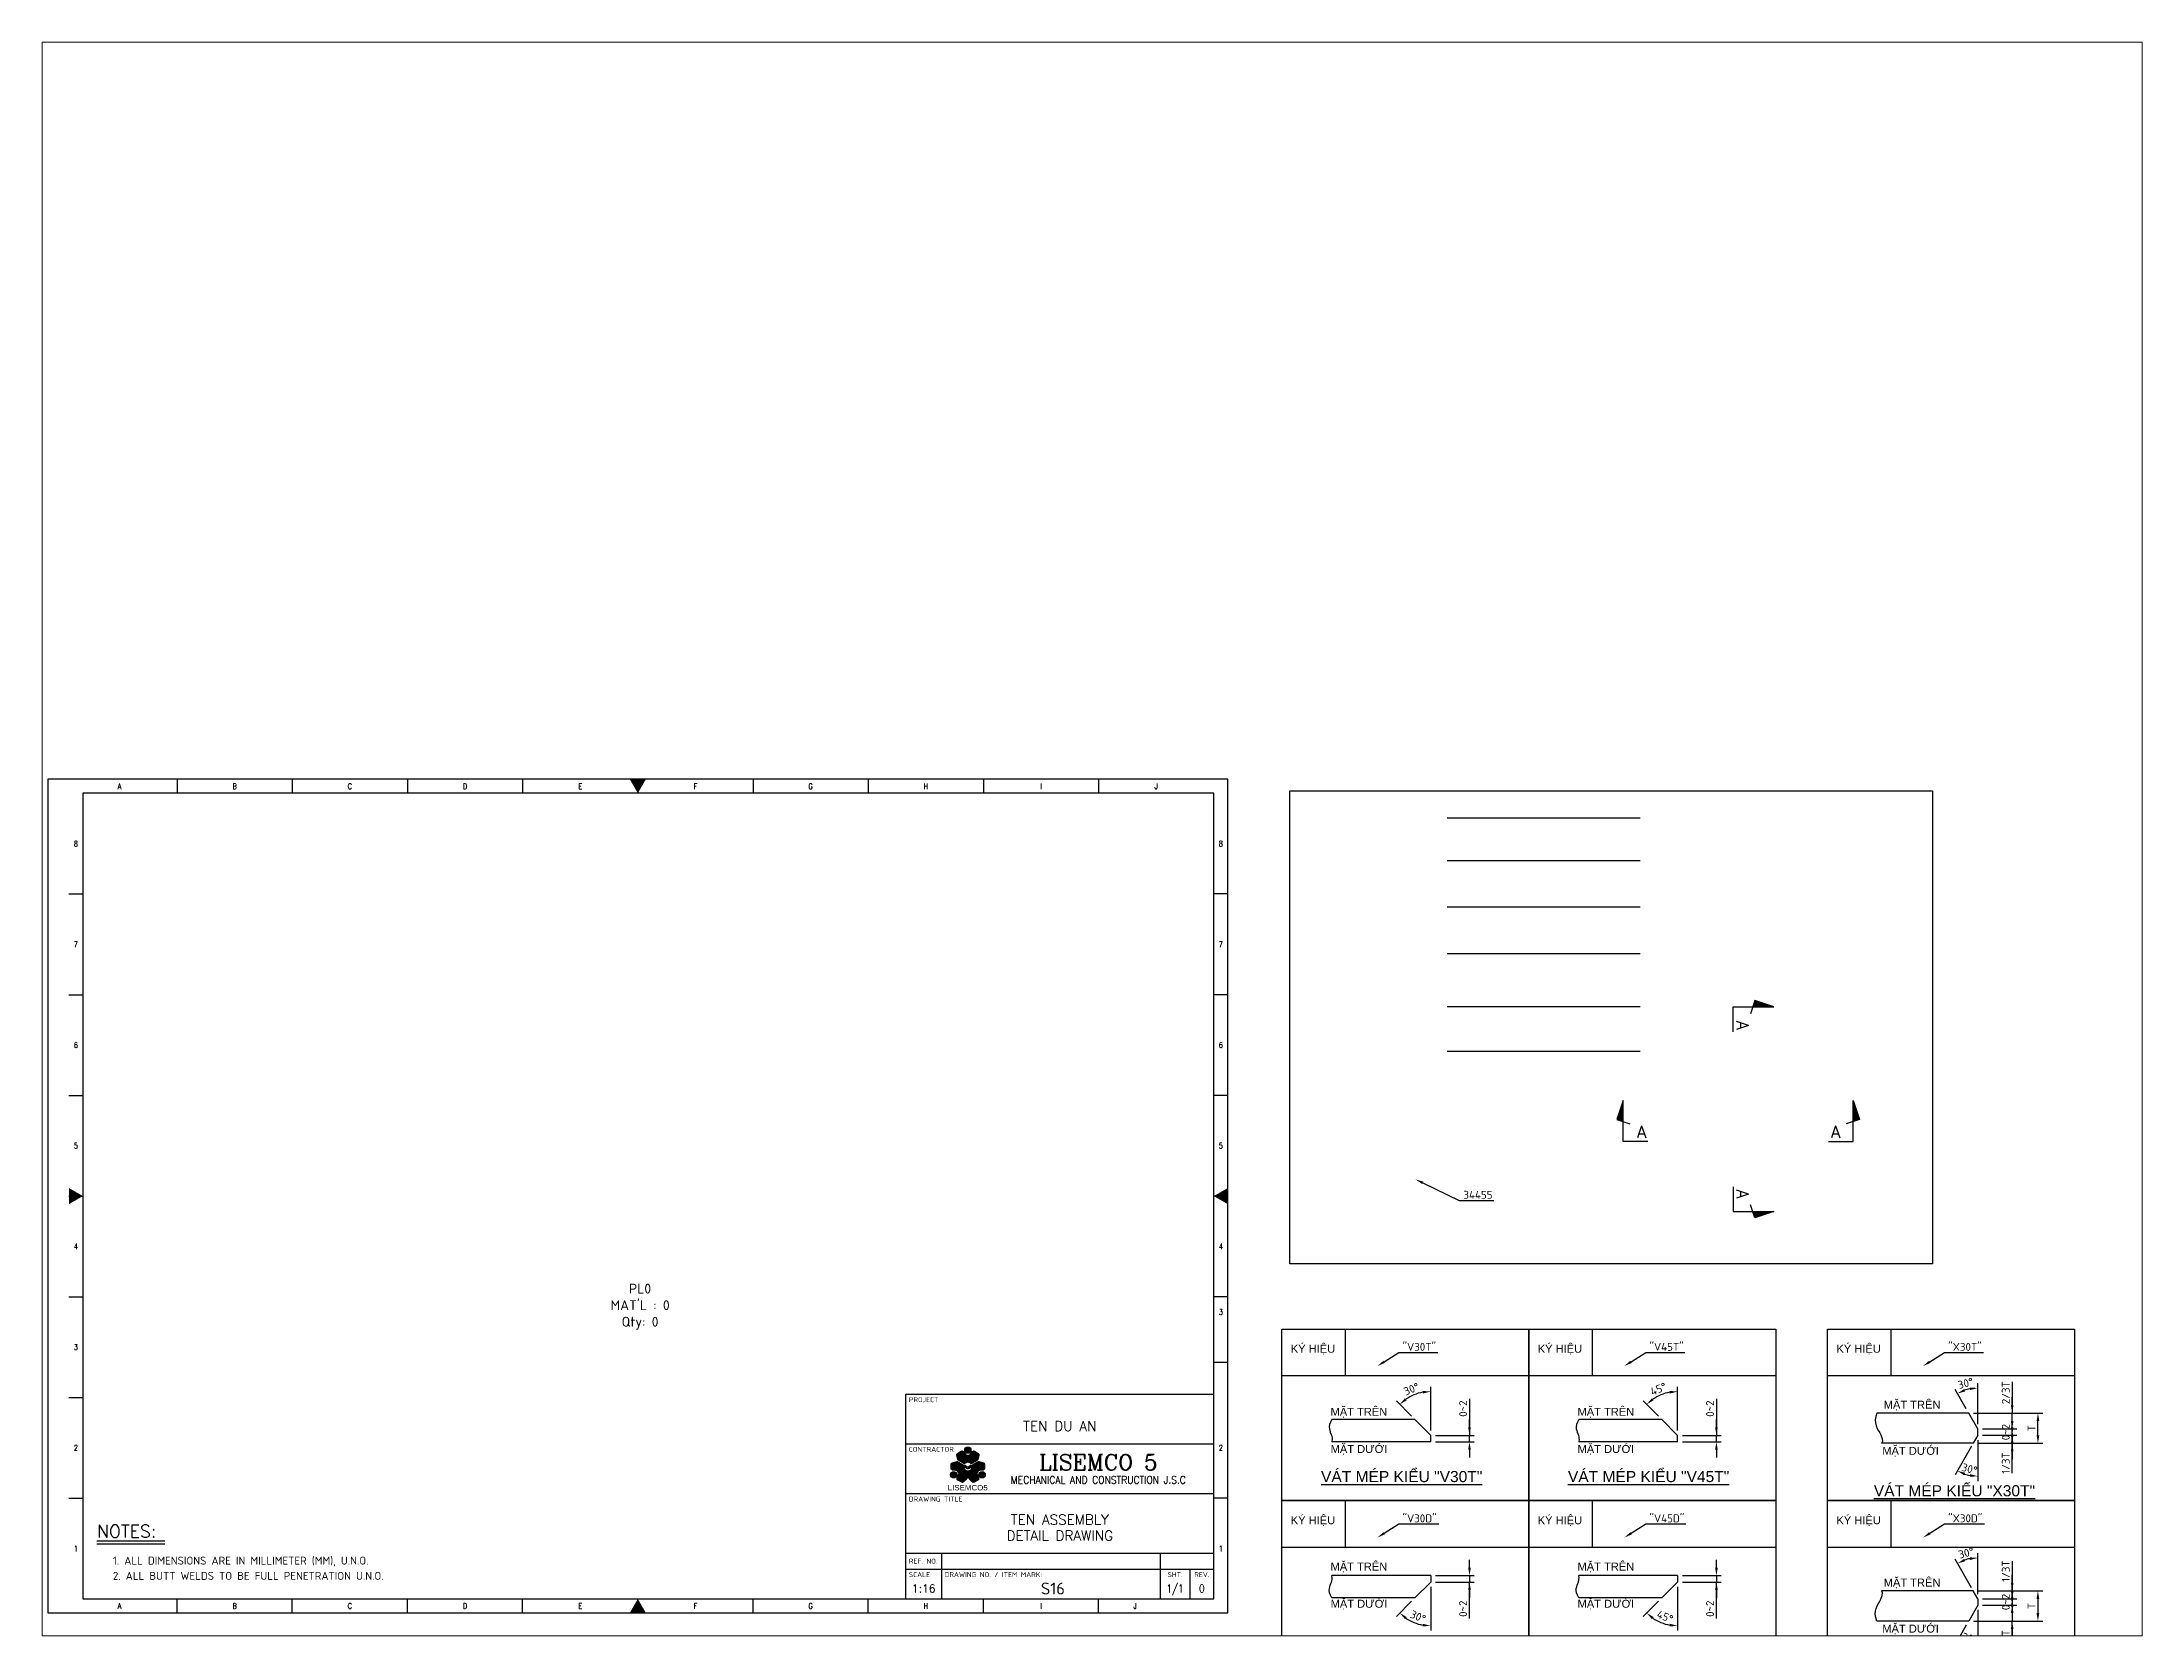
# Paper-space layout 'Layout1' of a CAD drawing. Header units: millimetres. Extents: x 26 to 231, y 20 to 176.
# The model-space entities are those that its viewports show. They can reach past a viewport. Long polylines and large blocks are cut down to what shows.
import ezdxf
from ezdxf import colors
from ezdxf.entities.mleader import LeaderData, LeaderLine
from ezdxf.enums import TextEntityAlignment as Align
from ezdxf.math import Vec2, Vec3

# ---------------------------------------------------------------- set-up
doc = ezdxf.new("R2010")
doc.units = ezdxf.units.MM
doc.header["$LTSCALE"] = 96
for name, pattern in [('CENTER', [2, 1.25, -0.25, 0.25, -0.25]), ('HIDDEN', [0.375, 0.25, -0.125]), ('PHANTOM', [2.5, 1.25, -0.25, 0.25, -0.25, 0.25, -0.25])]:
    doc.linetypes.add(name, pattern=pattern)
for name, color, linetype in [('1', 1, 'CENTER'), ('2', 2, 'HIDDEN'), ('3', 3, 'Continuous'), ('4', 4, 'Continuous'), ('6', 5, 'PHANTOM'), ('9', 9, 'Continuous'), ('M-Joint', 4, 'HIDDEN')]:
    doc.layers.add(name, color=color, linetype=linetype)
doc.styles.add('Arial Narrow', font='ARIALN.TTF')
doc.styles.add('ISOCP', font='isocpeur.ttf')
doc.styles.add('romanc', font='romanc.shx')
doc.styles.add('romand', font='romand.shx')
doc.styles.add('romans', font='romans.shx', dxfattribs={"width": 0.8})
doc.styles.add('VM', font='arial.ttf')

# ---------------------------------------------------------------- blocks, each defined once
blk = doc.blocks.new('A$C0BBF6388')
at = {"layer": '3'}
blk.add_line((1.137e-13, 0), (21.38082054607889, 1.137e-13), dxfattribs=at)
at = {"layer": '4'}
blk.add_line((1.137e-13, -1), (21.38082054607889, -0.9999999999998864), dxfattribs=at)
at = {"layer": '2', "color": 2, "insert": (5.000000000000113, -5), "char_height": 2.5, "attachment_point": 1, "style": 'ISOCP'}
blk.add_mtext('\\pxsm1.15;1. ALL DIMENSIONS ARE IN MILLIMETER (MM), U.N.O.\\P2. ALL BUTT WELDS TO BE FULL PENETRATION U.N.O.', dxfattribs=at)
at = {"layer": '3', "style": 'romand'}
blk.add_text('NOTES:', height=3.999999999333332, dxfattribs=at).set_placement((1.137e-13, 2.999999999666669), align=Align.MIDDLE_LEFT)
blk = doc.blocks.new('L5MC Logo')
at = {"layer": '3'}
h = blk.add_hatch(color=5, dxfattribs=at)
h.dxf.hatch_style = 1
h.paths.add_polyline_path([(-2.500000000000909, -14.28869067622236, -0.4671130191931623), (-13.62436911242685, 4.979281828649163), (-33.27778088973007, 16.32618440876958, 0.1989123673796563), (-37.07187611524313, 16.82568652129277), (-52.0232351215286, 12.81948194981078, 0.3294618146649036), (-55.7259095362988, 8.169555800946831), (-56.2632560300226, -6.771746828430801, 0.392600624336923), (-51.81686465481759, -11.92106586915313), (-36.23002794957975, -13.64728697829263), (-29.9339111907276, -24.55248109500889), (-36.23237821028316, -38.914188200956, 0.3926006243369208), (-33.99613279642917, -45.33953560741251), (-20.78791190689535, -52.34483120790168, 0.3294618146649124), (-14.90962052887143, -51.46318417719967), (-3.964466094067947, -40.51802974239527, 0.1989123673796472), (-2.500000000000909, -36.98249583646287)])
h = blk.add_hatch(color=5, dxfattribs=at)
h.dxf.hatch_style = 1
h.paths.add_polyline_path([(30.77778088972876, 20.65631142769292, 0.198912367379665), (33.10741002117455, 23.6923432211032), (37.11361459265617, 38.64370222738898, 0.3294618146648947), (34.9379976294036, 44.17527540695432), (22.26712323359339, 52.11128243584241, 0.3926006243369157), (15.58448644453499, 50.83525407010824), (6.296116758851336, 38.19976807330173), (-6.296116758851054, 38.19976807330099), (-15.58448644453491, 50.83525407010814, 0.3926006243369126), (-22.26712323359367, 52.11128243584251), (-34.9379976294037, 44.175275406955, 0.329461814664912), (-37.11361459265666, 38.64370222738862), (-33.10741002117439, 23.69234322110258, 0.1989123673796558), (-30.7777808897288, 20.65631142769269), (-11.12436911242594, 9.309408847572284, -0.4671130191931623), (11.12436911242547, 9.309408847572286)])
h = blk.add_hatch(color=1, dxfattribs=at)
h.dxf.hatch_style = 1
h.paths.add_polyline_path([(-4.814520185215988, -5.21275166259341), (-10.32576038704406, -1.059734287416344, -1), (-7.316685271283791, 2.933443262819714), (-3.009075115759515, -0.3125738161400027, 0.7647835958777176), (6.434032441619317, 1.67936512978362, -1.372879835661927), (10.32576038704579, -1.059734287416414), (4.814520185216981, -5.212751662593634, -0.3345953195020719)])
h = blk.add_hatch(color=1, dxfattribs=at)
h.dxf.hatch_style = 1
h.paths.add_polyline_path([(10.50000000000091, 55.25149656275107, 1), (-10.49999999999909, 55.25149656275107, 1)])
h = blk.add_hatch(color=5, dxfattribs=at)
h.dxf.hatch_style = 1
h.paths.add_polyline_path([(2.500000000000909, -14.28869067622206), (2.500000000000913, -36.98249583646307, 0.1989123673796594), (3.964466094068249, -40.51802974239596), (14.90962052887192, -51.46318417719953, 0.3294618146648998), (20.78791190689476, -52.34483120790125), (33.99613279642874, -45.33953560741199, 0.3926006243369205), (36.23237821028269, -38.91418820095558), (29.93391119072764, -24.55248109500961), (36.2300279495782, -13.64728697829258), (51.81686465481767, -11.92106586915267, 0.3926006243369192), (56.26325603002261, -6.771746828430336), (55.7259095362988, 8.169555800946785, 0.3294618146649089), (52.0232351215281, 12.81948194981124), (37.07187611524246, 16.82568652129295, 0.1989123673796486), (33.27778088972961, 16.32618440876976), (13.62436911242639, 4.97928182864962, -0.4671130191931623)])
h = blk.add_hatch(color=1, dxfattribs=at)
h.dxf.hatch_style = 1
h.paths.add_polyline_path([(-37.34919962045206, -27.62574828137485, 1), (-58.34919962045205, -27.62574828137485, 1)])
h = blk.add_hatch(color=1, dxfattribs=at)
h.dxf.hatch_style = 1
h.paths.add_polyline_path([(37.34919962045069, -27.62574828137622, 1), (58.34919962045069, -27.62574828137622, 1)])
at = {"layer": '3', "color": 5}
for points in [[(-31.19895236701586, -22.36136550401125), (-34.96498677329146, -15.83840256929034, 0.238604003210866), (-38.74473552713562, -13.36878651114966), (-51.81686465481743, -11.92106586915315, -0.392600624336928), (-56.26325603002261, -6.771746828430877), (-55.72590953629879, 8.16955580094691, -0.3294618146648988), (-52.02323512152861, 12.81948194981078), (-37.07187611524251, 16.82568652129294, -0.1989123673796595), (-33.27778088972947, 16.32618440876922), (-13.62436911242685, 4.979281828649163, 0.4671130191931623), (-2.500000000000909, -14.28869067622236), (-2.500000000000909, -36.98249583646339, -0.1989123673796595), (-3.964466094068483, -40.5180297423958), (-14.90962052887153, -51.46318417719975, -0.3294618146648988), (-20.78791190689526, -52.34483120790173), (-33.99613279642927, -45.33953560741247, -0.392600624336928), (-36.23237821028307, -38.91418820095579), (-30.95007649999388, -26.86953197383309, 0.2386040032109115)], [(-3.766034406274683, 38.19976807330114), (3.766034406276049, 38.19976807330158, 0.238604003210866), (7.794659027141277, 40.2383184849832), (15.58448644453483, 50.83525407010802, -0.392600624336928), (22.26712323359334, 52.11128243584244), (34.93799762940353, 44.17527540695436, -0.3294618146648988), (37.11361459265618, 38.64370222738899), (33.10741002117447, 23.69234322110287, -0.1989123673796595), (30.77778088972855, 20.6563114276928), (11.12436911242548, 9.309408847572287, 0.4671130191931623), (-11.12436911242594, 9.309408847572287), (-30.777780889729, 20.6563114276928, -0.1989123673796595), (-33.10741002117447, 23.69234322110287), (-37.11361459265663, 38.64370222738853, -0.3294618146648988), (-34.93799762940398, 44.17527540695482), (-22.26712323359379, 52.11128243584244, -0.392600624336928), (-15.58448644453483, 50.83525407010802), (-7.794659027140824, 40.23831848498229, 0.2386040032109115)], [(34.9649867732901, -15.83840256929068), (31.19895236701541, -22.3613655040121, 0.238604003210866), (30.95007649999388, -26.86953197383372), (36.2323782102826, -38.91418820095538, -0.392600624336928), (33.99613279642881, -45.33953560741195), (20.78791190689481, -52.34483120790122, -0.3294618146648988), (14.90962052887198, -51.46318417719959), (3.964466094068029, -40.51802974239574, -0.1989123673796595), (2.500000000000909, -36.98249583646276), (2.500000000000909, -14.28869067622207, 0.4671130191931623), (13.62436911242639, 4.979281828649619), (33.27778088972947, 16.32618440876968, -0.1989123673796595), (37.07187611524251, 16.82568652129294), (52.02323512152815, 12.81948194981123, -0.3294618146648988), (55.72590953629879, 8.16955580094691), (56.26325603002261, -6.771746828430422, -0.392600624336928), (51.81686465481743, -11.9210658691527), (38.74473552713425, -13.36878651114955, 0.2386040032109115)]]:
    blk.add_lwpolyline(points, format="xyb", close=True, dxfattribs=at)
at = {"layer": '3', "color": 1}
blk.add_lwpolyline([(-3.009075115759515, -0.3125738161400022), (-7.316685271283858, 2.933443262819764, 1.000000000000073), (-10.32576038704383, -1.059734287416517), (-4.814520185215769, -5.212751662593575, 0.3345953195020691), (4.814520185217133, -5.212751662593518), (10.32576038704565, -1.059734287416517, 1.000000000000073), (7.316685271285678, 2.933443262819764), (3.009075115761333, -0.3125738161400022, -0.3345953195021121)], format="xyb", close=True, dxfattribs=at)
for centre in [(9.095e-13, 55.25149656275107), (-47.84919962045205, -27.62574828137485), (47.84919962045068, -27.62574828137622)]:
    blk.add_circle(centre, 10.5, dxfattribs=at)
at = {"layer": '1', "style": 'Arial Narrow', "width": 1.295910539139358}
blk.add_text('LISEMCO5', height=17.85511687897434, dxfattribs=at).set_placement((-67.53005319348496, -79.6316897241852), (66.51934636978238, -79.6316897241852), align=Align.FIT)
blk = doc.blocks.new('KHUNG TEN')
at = {"layer": '3'}
blk.add_lwpolyline([(-816, 10), (-10, 10), (-10, 584.0000000000006), (-816, 584.0000000000006)], close=True, dxfattribs=at)
at = {"layer": '4'}
for p, q in [((-748.8999999999976, 594.0000000000005), (-748.8999999999976, 584.0000000000006)), ((-666.7999999999993, 594.0000000000005), (-666.7999999999993, 584.0000000000006)), ((-584.6999999999971, 594.0000000000005), (-584.6999999999971, 584.0000000000006)), ((-502.5999999999984, 594.0000000000005), (-502.5999999999984, 584.0000000000006)), ((-420.5, 593.9999999999986), (-420.5, 584.0000000000006)), ((-338.3999999999978, 594.0000000000005), (-338.3999999999978, 584.0000000000006)), ((-256.2999999999993, 594.0000000000005), (-256.2999999999993, 584.0000000000006)), ((-174.1999999999971, 594.0000000000005), (-174.1999999999971, 584.0000000000006)), ((-92.09999999999854, 594.0000000000005), (-92.09999999999854, 584.0000000000006)), ((-826, 512.25), (-816, 512.25)), ((0, 512.25), (-10, 512.25)), ((-826, 440.5), (-816, 440.5)), ((0, 440.5), (-10, 440.5)), ((-826, 368.75), (-816, 368.75)), ((0, 368.75), (-10, 368.75)), ((-826, 297), (-816, 297)), ((0, 297), (-10, 297)), ((-826, 225.25), (-816, 225.25)), ((0, 225.25), (-10, 225.25)), ((0, 178.5), (-10, 178.5)), ((-826, 153.5), (-816, 153.5)), ((-826, 81.75), (-816, 81.75)), ((0, 81.75), (-10, 81.75)), ((-748.8999999999976, 0), (-748.8999999999976, 10)), ((-666.7999999999993, 0), (-666.7999999999993, 10)), ((-584.6999999999971, 0), (-584.6999999999971, 10)), ((-502.5999999999984, 0), (-502.5999999999984, 10)), ((-420.5, 1.2506e-12), (-420.5, 9.999999999999543)), ((-338.3999999999978, -4.547e-13), (-338.3999999999978, 9.999999999999543)), ((-256.2999999999993, -4.547e-13), (-256.2999999999993, 9.999999999999543)), ((-174.1999999999971, -4.547e-13), (-174.1999999999971, 9.999999999999543)), ((-92.09999999999854, -4.547e-13), (-92.09999999999854, 9.999999999999543))]:
    blk.add_line(p, q, dxfattribs=at)
blk.add_lwpolyline([(-841, 0), (0, 0), (0, 594.0000000000005), (-841, 594.0000000000005)], close=True, dxfattribs=at)
for points in [[(-420.5, 584.0000000000006), (-414.7264973081036, 593.9999999999986), (-420.5, 584.0000000000006), (-426.2735026918963, 593.9999999999986)], [(-816, 297), (-826, 291.2264973081028), (-816, 297), (-826, 302.7735026918972)], [(-10, 297), (3.638e-12, 291.2264973081028), (-10, 297), (3.638e-12, 302.7735026918972)], [(-420.5, 10), (-414.7264973081036, -1.819e-12), (-420.5, 10), (-426.2735026918963, -1.819e-12)]]:
    blk.add_solid(points, dxfattribs=at)
at = {"layer": '2', "style": 'romanc', "width": 0.8}
for s, p in [('A', (-789.9499999999971, 589.0000000000005)), ('B', (-707.8499999999984, 589.0000000000005)), ('C', (-625.75, 589.0000000000005)), ('D', (-543.6499999999978, 589.0000000000005)), ('E', (-461.5499999999993, 588.9999999999986)), ('F', (-379.4499999999971, 589.0000000000005)), ('G', (-297.3499999999985, 589.0000000000005)), ('H', (-215.25, 589.0000000000005)), ('I', (-133.1499999999978, 589.0000000000005)), ('J', (-51.04999999999927, 589.0000000000005)), ('8', (-821, 548.125)), ('8', (-5, 548.125)), ('7', (-821, 476.3749999999999)), ('7', (-5, 476.3749999999999)), ('6', (-821, 404.6249999999999)), ('6', (-5, 404.6249999999999)), ('5', (-821, 332.875)), ('5', (-5, 332.875)), ('4', (-821, 261.125)), ('4', (-5, 261.125)), ('3', (-5, 214.375)), ('3', (-821, 189.375)), ('2', (-821, 117.625)), ('2', (-5, 117.625)), ('1', (-821, 45.875)), ('1', (-5, 45.875)), ('A', (-789.9499999999971, 5)), ('B', (-707.8499999999984, 5)), ('C', (-625.75, 5)), ('D', (-543.6499999999978, 5)), ('E', (-461.5499999999993, 5.000000000001251)), ('F', (-379.4499999999971, 4.999999999999545)), ('G', (-297.3499999999985, 4.999999999999545)), ('H', (-215.25, 4.999999999999545)), ('I', (-133.1499999999978, 4.999999999999545)), ('J', (-66.04999999999927, 4.999999999999545))]:
    blk.add_text(s, height=4, dxfattribs=at).set_placement(p, align=Align.MIDDLE_CENTER)

msp = doc.modelspace()

# ---------------------------------------------------------------- hatches: boundary and pattern name
at = {"layer": '9'}
for points in [[(6866.293025021452, 2439.542427724041), (6951.460982263942, 2439.542427724041), (6874.925334799434, 2465.054310212308)], [(6344.102014942251, 1977.949642263828), (6344.102014942251, 2063.117599506312), (6318.590132453985, 1986.5819520418)], [(7269.961578606289, 1977.949642263828), (7269.961578606289, 2063.117599506312), (7295.473461094555, 1986.5819520418)], [(6866.293025021452, 1615.514261880394), (6951.460982263942, 1615.514261880394), (6874.925334799434, 1590.002379392127)]]:
    msp.add_hatch(color=256, dxfattribs=at).paths.add_polyline_path(points)

# ---------------------------------------------------------------- linework, layer by layer
msp.add_line((5635.493534647316, 3201.053977590738), (6412.425624732986, 3201.053977590738))
msp.add_lwpolyline([(5001.849714772844, 3310.243065317037), (7589.815154568973, 3310.243065317037), (7589.815154568973, 1405.743429047611), (5001.849714772844, 1405.743429047611)], close=True)
at = {"layer": '1', "ltscale": 1.5}
msp.add_line((5635.493534647316, 2655.394143379598), (6412.425624732986, 2655.394143379603), dxfattribs=at)
at = {"layer": '2', "ltscale": 2}
msp.add_line((5635.493534647316, 2842.499938333661), (6412.425624732986, 2842.499938333661), dxfattribs=at)
at = {"layer": '3'}
for p, q in [((5635.493534647316, 3028.514540464814), (6412.425624732986, 3028.514540464814)), ((5224.44411376658, 1143.052065416851), (5224.44411376658, 955.6323099412248)), ((6218.927278673344, 1143.052065416851), (6218.927278673344, 955.6323099412248)), ((7421.892434559132, 1143.052065416851), (7421.892434559132, 955.6323099412248)), ((4969.596136697984, 955.6323099412248), (5964.079301604748, 955.6323099412248)), ((5964.079301604748, 955.6323099412248), (6958.562466511541, 955.6323099412248)), ((7167.044457490536, 955.6323099412248), (8161.527622397299, 955.6323099412248)), ((3455.495838287756, 56.5041617122472), (3455.495838287756, 880.5041617122473)), ((3455.495838287756, 880.5041617122473), (4695.495838287755, 880.5041617122473)), ((5504.929294371026, 778.9660305902808), (5171.163306497716, 778.9660305902808)), ((5504.929294371026, 778.9660305902808), (5568.929294371026, 714.9660305902808)), ((6499.412459277819, 778.9660305902808), (6165.646471404508, 778.9660305902808)), ((6499.412459277819, 778.9660305902808), (6563.412459277819, 714.9660305902808)), ((7735.563166676623, 804.6834911075448), (7366.024115956368, 804.6834911075448)), ((7772.513583904752, 740.6834911075484), (7735.563166676593, 804.6834911075448)), ((5568.929294371026, 689.3660305902804), (5568.929294371026, 714.9660305902808)), ((6563.412459277819, 689.3660305902804), (6563.412459277819, 714.9660305902808)), ((7754.038375290702, 683.0834911075444), (7384.499324570419, 683.0834911075444)), ((7772.513583904752, 715.0834911075407), (7754.038375290673, 683.0834911075444)), ((7772.513583904752, 715.0834911075444), (7772.513583904752, 740.6834911075447)), ((5224.44411376658, 452.6573897157513), (5224.44411376658, 265.2376342401248)), ((6218.927278673344, 452.6573897157513), (6218.927278673344, 265.2376342401248)), ((7421.892434559132, 452.6573897157513), (7421.892434559132, 265.2376342401248)), ((4969.596136697984, 265.2376342401248), (5964.079301604748, 265.2376342401248)), ((5964.079301604748, 265.2376342401248), (6958.562466511541, 265.2376342401248)), ((7167.044457490536, 265.2376342401248), (8161.527622397299, 265.2376342401248)), ((5504.929294371026, 60.53448479077451), (5568.929294371026, 124.5344847907745)), ((5568.929294371026, 150.134484790774), (5568.929294371026, 124.5344847907745)), ((6499.412459277819, 60.53448479077451), (6563.412459277819, 124.5344847907745)), ((6563.412459277819, 150.134484790774), (6563.412459277819, 124.5344847907745)), ((7754.038375290702, 88.80431731816043), (7384.499324570419, 88.80431731816043)), ((7772.513583904752, 56.80431731816224), (7754.038375290673, 88.80431731816043)), ((5504.929294371026, 60.53448479077451), (5171.163306497716, 60.53448479077451)), ((6499.412459277819, 60.53448479077451), (6165.646471404508, 60.53448479077451)), ((7772.513583904752, 31.20431731815461), (7735.563166676593, -32.79568268184176)), ((7772.513583904752, 56.80431731815861), (7772.513583904752, 31.20431731815825)), ((7735.563166676623, -32.79568268184176), (7366.024115956368, -32.79568268184176))]:
    msp.add_line(p, q, dxfattribs=at)
for points in [[(4969.596136697984, 1143.052065416851), (5964.079301604748, 1143.052065416851), (5964.079301604748, 452.6573897157513), (4969.596136697984, 452.6573897157513)], [(5964.079301604748, 1143.052065416851), (6958.562466511541, 1143.052065416851), (6958.562466511541, 452.6573897157513), (5964.079301604748, 452.6573897157513)], [(7167.044457490536, 1143.052065416851), (8161.527622397299, 1143.052065416851), (8161.527622397299, 452.6573897157513), (7167.044457490536, 452.6573897157513)], [(4969.596136697984, 452.6573897157513), (5964.079301604748, 452.6573897157513), (5964.079301604748, -237.7372859853467), (4969.596136697984, -237.7372859853467)], [(5964.079301604748, 452.6573897157513), (6958.562466511541, 452.6573897157513), (6958.562466511541, -237.7372859853467), (5964.079301604748, -237.7372859853467)], [(7167.044457490536, 452.6573897157513), (8161.527622397299, 452.6573897157513), (8161.527622397299, -237.7372859853467), (7167.044457490536, -237.7372859853467)]]:
    msp.add_lwpolyline(points, close=True, dxfattribs=at)
for points in [[(5568.929294371026, 689.3660305902804), (5170.860011169725, 689.3660305902804)], [(6563.412459277819, 689.3660305902804), (6165.343176076489, 689.3660305902804)], [(5568.929294371026, 150.134484790774), (5170.860011169725, 150.134484790774)], [(6563.412459277819, 150.134484790774), (6165.343176076489, 150.134484790774)]]:
    msp.add_lwpolyline(points, dxfattribs=at)
for points in [[(5171.163306497716, 778.9660305902808), (5151.18788557972, 748.9768963080924), (5177.380158689405, 712.362572885485), (5170.860011169725, 689.3660305902804), (5170.860011169725, 689.3660305902804)], [(6165.646471404508, 778.9660305902808), (6145.671050486513, 748.9768963080924), (6171.863323596198, 712.362572885485), (6165.343176076489, 689.3660305902804), (6165.343176076489, 689.3660305902804)], [(5171.163306497716, 60.53448479077451), (5151.18788557972, 90.523619072962), (5177.380158689405, 127.1379424955694), (5170.860011169725, 150.134484790774), (5170.860011169725, 150.134484790774)], [(6165.646471404508, 60.53448479077451), (6145.671050486513, 90.523619072962), (6171.863323596198, 127.1379424955694), (6165.343176076489, 150.134484790774), (6165.343176076489, 150.134484790774)]]:
    msp.add_open_spline(points, degree=3, dxfattribs=at)
for points in [[(7366.024115956368, 804.683491107541), (7347.521094843813, 766.0256117593026), (7402.58529426272, 698.835624881468), (7384.499324570419, 683.0834911075444), (7384.499324570419, 683.0834911075444)], [(7366.024115956368, -32.79568268183812), (7347.521094843813, 5.862196666402269), (7402.58529426272, 73.05218354423505), (7384.499324570419, 88.80431731816043), (7384.499324570419, 88.80431731816043)]]:
    msp.add_open_spline(points, degree=3, knots=[0.2156791903456066, 0.2156791903456066, 0.2156791903456066, 0.2156791903456066, 1, 2, 2, 2, 2], dxfattribs=at)
at = {"layer": '4'}
for p, q in [((7910.733348946678, 930.6199428502832), (7910.733348946678, 804.6834911075448)), ((5491.352844172225, 792.5424807890676), (5430.61436151068, 853.2809634506237)), ((5568.929294370997, 734.1660305902832), (5568.929294371056, 910.5728845200747)), ((5725.172836180639, 862.4888716307422), (5725.172836180639, 714.9660305902789)), ((6485.836009079017, 792.5424807890676), (6425.097526417473, 853.2809634506237)), ((6563.412459277789, 734.1660305902832), (6563.412459277848, 910.5728845200747)), ((6719.656001087432, 862.4888716307422), (6719.656001087432, 714.9660305902789)), ((7725.963166676617, 821.3111788602082), (7680.516415529864, 900.0272608853238)), ((7772.513583904752, 759.8834911075364), (7772.513583904724, 924.6778278573538)), ((7910.733348946678, 836.6834911075448), (7910.733348946678, 868.6834911075449)), ((5725.172836180639, 746.9660305902789), (5725.172836180639, 778.9660305902789)), ((6719.656001087432, 746.9660305902789), (6719.656001087432, 778.9660305902789)), ((7754.763166676721, 804.6834911075448), (7929.933348946661, 804.6834911075448)), ((7754.763166676721, 804.6834911075448), (8033.62635761576, 804.6834911075448)), ((7910.733348946475, 772.6834911075448), (7910.733348946475, 804.6834911075448)), ((7910.733348946678, 740.6834911075484), (7910.733348946678, 804.6834911075448)), ((7910.733348946678, 740.6834911075484), (7910.733348946678, 804.6834911075448)), ((7910.733348946475, 747.0834911075407), (7910.733348946475, 779.0834911075408)), ((8014.426357615748, 715.0834911075426), (8014.426357615748, 772.6834911075448)), ((3455.495838287756, 680.5041617122472), (4695.495838287755, 680.5041617122472)), ((5588.129294371125, 714.9660305902789), (5744.372836180652, 714.9660305902789)), ((5588.129294371125, 689.3660305902749), (5744.372836180652, 689.3660305902749)), ((5725.172836180639, 689.3660305902749), (5725.172836180639, 714.9660305902789)), ((5725.172836180639, 689.3660305902749), (5725.172836180639, 714.9660305902789)), ((6582.612459277918, 714.9660305902789), (6738.856001087416, 714.9660305902789)), ((6582.612459277918, 689.3660305902749), (6738.856001087416, 689.3660305902749)), ((6719.656001087432, 689.3660305902749), (6719.656001087432, 714.9660305902789)), ((6719.656001087432, 689.3660305902749), (6719.656001087432, 714.9660305902789)), ((7772.513583904752, 695.8834911075528), (7772.513583904724, 531.0891543577354)), ((7773.238375290772, 683.0834911075426), (7929.933348946486, 683.0834911075426)), ((7773.238375290772, 683.0834911075426), (8033.62635761576, 683.0834911075426)), ((7791.713583904851, 740.6834911075447), (7929.933348946486, 740.6834911075447)), ((7791.713583904851, 740.6834911075484), (7929.933348946661, 740.6834911075484)), ((7791.713583904851, 715.0834911075407), (7929.933348946486, 715.0834911075407)), ((7791.713583904851, 715.0834911075444), (7929.933348946486, 715.0834911075444)), ((7910.733348946475, 715.0834911075444), (7910.733348946475, 740.6834911075447)), ((7910.733348946475, 683.0834911075426), (7910.733348946475, 715.0834911075407)), ((7910.733348946475, 683.0834911075426), (7910.733348946475, 715.0834911075407)), ((7910.733348946678, 708.6834911075484), (7910.733348946678, 676.6834911075484)), ((7910.733348946475, 562.7968176212006), (7910.733348946475, 683.0834911075426)), ((7910.733348946475, 683.0834911075444), (7910.733348946475, 651.0834911075444)), ((5725.172836180639, 657.3660305902749), (5725.172836180639, 625.3660305902749)), ((6719.656001087432, 657.3660305902749), (6719.656001087432, 625.3660305902749)), ((7747.021024882657, 670.9290836662703), (7680.516415529864, 555.7397213297654)), ((7910.733348946475, 651.0834911075426), (7910.733348946475, 619.0834911075426)), ((3455.495838287756, 480.5041617122471), (4695.495838287755, 480.5041617122471)), ((3455.495838287756, 240.5041617122472), (4695.495838287755, 240.5041617122472)), ((3455.495838287756, 176.5041617122472), (4695.495838287755, 176.5041617122472)), ((3599.495838287756, 240.5041617122472), (3599.495838287756, 56.5041617122472)), ((4479.495838287756, 240.5041617122472), (4479.495838287756, 56.5041617122472)), ((4599.495838287755, 176.5041617122472), (4599.495838287755, 56.5041617122472)), ((5725.172836180639, 182.1344847907794), (5725.172836180639, 214.1344847907794)), ((6719.656001087432, 182.1344847907794), (6719.656001087432, 214.1344847907794)), ((7747.021024882657, 100.9587247594345), (7680.516415529864, 216.1480870959376)), ((7772.513583904752, 76.00431731815024), (7772.513583904724, 240.7986540679676)), ((7910.733348946475, 209.0909908045032), (7910.733348946475, 88.80431731816134)), ((5568.929294370997, 105.334484790771), (5568.929294371056, -71.07236913902034)), ((5588.129294371125, 150.1344847907794), (5744.372836180652, 150.1344847907794)), ((5588.129294371125, 124.5344847907754), (5744.372836180652, 124.5344847907754)), ((5725.172836180639, 150.1344847907794), (5725.172836180639, 124.5344847907754)), ((5725.172836180639, 150.1344847907794), (5725.172836180639, 124.5344847907754)), ((5725.172836180639, -22.98835624968797), (5725.172836180639, 124.5344847907754)), ((5725.172836180639, 92.53448479077542), (5725.172836180639, 60.53448479077542)), ((6563.412459277789, 105.334484790771), (6563.412459277848, -71.07236913902034)), ((6582.612459277918, 150.1344847907794), (6738.856001087416, 150.1344847907794)), ((6582.612459277918, 124.5344847907754), (6738.856001087416, 124.5344847907754)), ((6719.656001087432, 150.1344847907794), (6719.656001087432, 124.5344847907754)), ((6719.656001087432, 150.1344847907794), (6719.656001087432, 124.5344847907754)), ((6719.656001087432, -22.98835624968797), (6719.656001087432, 124.5344847907754)), ((6719.656001087432, 92.53448479077542), (6719.656001087432, 60.53448479077542)), ((7773.238375290772, 88.80431731816134), (7929.933348946486, 88.80431731816134)), ((7773.238375290772, 88.80431731816225), (8033.62635761576, 88.80431731816225)), ((7910.733348946475, 120.8043173181613), (7910.733348946475, 152.8043173181613)), ((7910.733348946475, 88.8043173181595), (7910.733348946475, 120.8043173181595)), ((7910.733348946678, 63.20431731815552), (7910.733348946678, 95.20431731815552)), ((7910.733348946475, 88.80431731816134), (7910.733348946475, 56.80431731816316)), ((7910.733348946475, 88.80431731816134), (7910.733348946475, 56.80431731816316)), ((5491.352844172225, 46.95803459198669), (5430.61436151068, -13.78044806957041)), ((6485.836009079017, 46.95803459198669), (6425.097526417473, -13.78044806957041)), ((7772.513583904752, 12.00431731816661), (7772.513583904724, -152.7900194316507)), ((7791.713583904851, 56.80431731816316), (7929.933348946486, 56.80431731816316)), ((7791.713583904851, 56.80431731815952), (7929.933348946486, 56.80431731815952)), ((7791.713583904851, 31.20431731815916), (7929.933348946486, 31.20431731815916)), ((7791.713583904851, 31.20431731815552), (7929.933348946661, 31.20431731815552)), ((7910.733348946475, 56.80431731815952), (7910.733348946475, 31.20431731815916)), ((7910.733348946678, 31.20431731815552), (7910.733348946678, -32.79568268184084)), ((7910.733348946678, 31.20431731815552), (7910.733348946678, -32.79568268184084)), ((7910.733348946475, 24.80431731816316), (7910.733348946475, -7.195682681836842)), ((8014.426357615748, 56.80431731816224), (8014.426357615748, -0.7956826818408445)), ((7725.963166676617, -49.42337043450516), (7680.516415529864, -128.1394524596207)), ((7754.763166676721, -32.79568268184084), (7929.933348946661, -32.79568268184084)), ((7754.763166676721, -32.79568268184084), (8033.62635761576, -32.79568268184084)), ((7910.733348946475, -0.7956826818408445), (7910.733348946475, -32.79568268184084)), ((7910.733348946678, -158.7321344245802), (7910.733348946678, -32.79568268184084)), ((7910.733348946678, -64.79568268184084), (7910.733348946678, -96.79568268184084))]:
    msp.add_line(p, q, dxfattribs=at)
for centre, radius, start, end in [((5568.929294371026, 714.9660305902844), 176.4068539297956, 100.4076913869262, 124.592308613042), ((6563.412459277819, 714.9660305902844), 176.4068539297956, 100.4076913869262, 124.592308613042), ((7772.513583904782, 740.683491107543), 164.7943367498066, 101.1433306981216, 108.8566693018623), ((7772.513583904782, 715.083491107548), 164.7943367498066, 251.1433306981377, 258.8566693018783), ((7772.513583904782, 56.80431731815679), 164.7943367498066, 101.1433306981216, 108.8566693018623), ((5568.929294371026, 124.5344847907708), 176.4068539297956, 235.4076913869583, 259.5923086130738), ((6563.412459277819, 124.5344847907708), 176.4068539297956, 235.4076913869583, 259.5923086130738), ((7772.513583904782, 31.20431731816097), 164.7943367498066, 251.1433306981377, 258.8566693018783)]:
    msp.add_arc(centre, radius, start, end, dxfattribs=at)
for points in [[(5472.190902627053, 856.0886321799726), (5465.363615898075, 864.2841146976689), (5444.190811709481, 839.7045132518405)], [(5536.577458091351, 893.7818539628178), (5537.544918611538, 883.1591519562762), (5568.929294371056, 891.372884520074)], [(6466.674067533846, 856.0886321799726), (6459.846780804868, 864.2841146976689), (6438.673976616273, 839.7045132518405)], [(6531.060622998115, 893.7818539628178), (6532.028083518331, 883.1591519562762), (6563.412459277848, 891.372884520074)], [(7721.457377004941, 891.7774355247575), (7717.046126419659, 901.4892142522448), (7690.11641552987, 883.3995731326639)], [(7740.146949597759, 907.679061167327), (7741.182583892232, 897.0627887807559), (7772.513583904724, 905.4778278573476)], [(7905.400015613335, 836.6834911075448), (7916.066682279993, 836.6834911075448), (7910.733348946678, 804.6834911075448)], [(7905.40001561316, 772.6834911075448), (7916.066682279818, 772.6834911075448), (7910.733348946475, 740.6834911075447)], [(8009.093024282433, 772.6834911075448), (8019.759690949092, 772.6834911075448), (8014.426357615748, 804.6834911075448)], [(5719.839502847326, 746.9660305902789), (5730.506169513983, 746.9660305902789), (5725.172836180639, 714.9660305902789)], [(5719.839502847326, 657.3660305902749), (5730.506169513983, 657.3660305902749), (5725.172836180639, 689.3660305902749)], [(6714.322667754089, 746.9660305902789), (6724.989334420746, 746.9660305902789), (6719.656001087432, 714.9660305902789)], [(6714.322667754089, 657.3660305902749), (6724.989334420746, 657.3660305902749), (6719.656001087432, 689.3660305902749)], [(7905.40001561316, 747.0834911075407), (7916.066682279818, 747.0834911075407), (7910.733348946475, 715.0834911075407)], [(7905.400015613335, 708.6834911075484), (7916.066682279993, 708.6834911075484), (7910.733348946678, 740.6834911075484)], [(7905.40001561316, 683.0834911075444), (7916.066682279818, 683.0834911075444), (7910.733348946475, 715.0834911075444)], [(7905.40001561316, 651.0834911075426), (7916.066682279818, 651.0834911075426), (7910.733348946475, 683.0834911075426)], [(8009.093024282433, 715.0834911075426), (8019.759690949092, 715.0834911075426), (8014.426357615748, 683.0834911075426)], [(7721.457377004941, 563.9895466903336), (7717.046126419659, 554.2777679628462), (7690.11641552987, 572.3674090824252)], [(7740.146949597759, 548.0879210477623), (7741.182583892232, 558.7041934343333), (7772.513583904724, 550.2891543577415)], [(5719.839502847326, 182.1344847907794), (5730.506169513983, 182.1344847907794), (5725.172836180639, 150.1344847907794)], [(6714.322667754089, 182.1344847907794), (6724.989334420746, 182.1344847907794), (6719.656001087432, 150.1344847907794)], [(7721.457377004941, 207.8982617353704), (7717.046126419659, 217.6100404628587), (7690.11641552987, 199.5203993432778)], [(7740.146949597759, 223.7998873779407), (7741.182583892232, 213.1836149913697), (7772.513583904724, 221.5986540679614)], [(5719.839502847326, 92.53448479077542), (5730.506169513983, 92.53448479077542), (5725.172836180639, 124.5344847907754)], [(6714.322667754089, 92.53448479077542), (6724.989334420746, 92.53448479077542), (6719.656001087432, 124.5344847907754)], [(7905.40001561316, 120.8043173181613), (7916.066682279818, 120.8043173181613), (7910.733348946475, 88.80431731816134)], [(7905.40001561316, 88.8043173181595), (7916.066682279818, 88.8043173181595), (7910.733348946475, 56.80431731815952)], [(8009.093024282433, 56.80431731816224), (8019.759690949092, 56.80431731816224), (8014.426357615748, 88.80431731816225)], [(7905.400015613335, 63.20431731815552), (7916.066682279993, 63.20431731815552), (7910.733348946678, 31.20431731815552)], [(7905.40001561316, 24.80431731816316), (7916.066682279818, 24.80431731816316), (7910.733348946475, 56.80431731816316)], [(7905.40001561316, -0.7956826818408445), (7916.066682279818, -0.7956826818408445), (7910.733348946475, 31.20431731815916)], [(5472.190902627053, -16.58811679891823), (5465.363615898075, -24.78359931661544), (5444.190811709481, -0.2039978707862247)], [(5536.577458091351, -54.28133858176443), (5537.544918611538, -43.65863657522277), (5568.929294371056, -51.87236913901961)], [(6466.674067533846, -16.58811679891823), (6459.846780804868, -24.78359931661544), (6438.673976616273, -0.2039978707862247)], [(6531.060622998115, -54.28133858176443), (6532.028083518331, -43.65863657522277), (6563.412459277848, -51.87236913901961)], [(7905.400015613335, -64.79568268184084), (7916.066682279993, -64.79568268184084), (7910.733348946678, -32.79568268184084)], [(8009.093024282433, -0.7956826818408445), (8019.759690949092, -0.7956826818408445), (8014.426357615748, -32.79568268184084)], [(7721.457377004941, -119.8896270990526), (7717.046126419659, -129.6014058265409), (7690.11641552987, -111.511764706961)], [(7740.146949597759, -135.7912527416238), (7741.182583892232, -125.1749803550529), (7772.513583904724, -133.5900194316446)]]:
    msp.add_solid(points, dxfattribs=at)
at = {"layer": '6', "ltscale": 1.5}
msp.add_line((5635.493534647316, 2441.50712372464), (6412.425624732986, 2441.507123724644), dxfattribs=at)
at = {"layer": '9'}
for points in [[(6786.88955369319, 2340.00317468266), (6786.88955369319, 2439.54242772407), (6951.460982263942, 2439.542427724041), (6874.922596981644, 2465.055222818238), (6857.014009521122, 2412.128278516571)], [(6443.641267983631, 1898.546170935565), (6344.10201494222, 1898.546170935572), (6344.102014942251, 2063.117599506312), (6318.589219848053, 1986.579214224009), (6371.516164149721, 1968.670626763486)], [(7170.422325564908, 1898.546170935565), (7269.961578606319, 1898.546170935572), (7269.961578606289, 2063.117599506312), (7295.474373700486, 1986.579214224009), (7242.547429398818, 1968.670626763486)], [(6786.88955369319, 1715.053514921778), (6786.88955369319, 1615.514261880365), (6951.460982263942, 1615.514261880394), (6874.922596981612, 1590.001466786197), (6857.014009521122, 1642.928411087864)]]:
    msp.add_lwpolyline(points, dxfattribs=at)
at = {"layer": 'M-Joint', "ltscale": 2}
msp.add_line((5635.493534647316, 2262.07696590698), (6412.425624732986, 2262.07696590698), dxfattribs=at)

# ---------------------------------------------------------------- block references
at = {"xscale": 1.199999999999999, "yscale": 1.199999999999999, "zscale": 1.199999999999999}
msp.add_blockref('L5MC Logo', (3705.070945859891, 589.1255159349638), dxfattribs=at)
at = {"layer": '1', "linetype": 'ByBlock', "xscale": 5.650416171224735, "yscale": 5.650416171224735, "zscale": 5.650416171224735}
msp.add_blockref('KHUNG TEN', (4752.000000000005, 0), dxfattribs=at)
at = {"layer": '4', "xscale": 12.8, "yscale": 12.8, "zscale": 12.8}
msp.add_blockref('A$C0BBF6388', (197.87089533365, 290.5894674380879), dxfattribs=at)

# ---------------------------------------------------------------- texts
at = {"layer": '2'}
for s, height, style, p in [('KÝ HIỆU', 32, 'VM', (5094.912008974187, 1063.598968436495)), ('KÝ HIỆU', 32, 'VM', (6089.395173880951, 1063.598968436495)), ('KÝ HIỆU', 32, 'VM', (7292.360329766738, 1063.598968436495)), ('MẶT TRÊN', 32, 'VM', (7507.549052996629, 838.3322789311941)), ('MẶT TRÊN', 32, 'VM', (5279.960055876358, 809.6849084596314)), ('MẶT TRÊN', 32, 'VM', (6274.443220783151, 809.6849084596314)), ('MẶT DƯỚI', 32, 'VM', (5279.960055876358, 660.0127315140134)), ('MẶT DƯỚI', 32, 'VM', (6274.443220783151, 660.0127315140134)), ('MẶT DƯỚI', 32, 'VM', (7501.596726466823, 652.6620871595468)), ('%%UVÁT MÉP KIỂU "V30T"', 44.8, 'VM', (5452.068955324104, 549.1033630364609)), ('%%UVÁT MÉP KIỂU "V45T"', 44.8, 'VM', (6446.552120230897, 549.1033630364609)), ('%%UVÁT MÉP KIỂU "X30T"', 44.8, 'VM', (7678.202387352484, 491.9011231230278)), ('KÝ HIỆU', 32, 'VM', (5094.912008974187, 373.204292735395)), ('KÝ HIỆU', 32, 'VM', (6089.395173880951, 373.204292735395)), ('KÝ HIỆU', 32, 'VM', (7292.360329766738, 373.204292735395)), ('DETAIL DRAWING', 40, 'romanc', (4075.495838287756, 311.2789634879456)), ('MẶT TRÊN', 32, 'VM', (5279.960055876358, 186.6857188431568)), ('MẶT TRÊN', 32, 'VM', (6274.443220783151, 186.6857188431568)), ('S16', 48, 'ISOCP', (4047.495838287756, 98.5041617122472)), ('MẶT TRÊN', 32, 'VM', (7507.549052996629, 122.4531051418125)), ('MẶT DƯỚI', 32, 'VM', (5279.960055876358, 37.01354189753966)), ('MẶT DƯỚI', 32, 'VM', (6274.443220783151, 37.01354189753966)), ('MẶT DƯỚI', 32, 'VM', (7501.596726466823, -63.21708662983474)), ('%%UVÁT MÉP KIỂU "V30D"', 44.8, 'VM', (5452.068955324104, -141.291312664639)), ('%%UVÁT MÉP KIỂU "V45D"', 44.8, 'VM', (6446.552120230897, -141.291312664639))]:
    msp.add_text(s, height=height, dxfattribs=dict(at, style=style)).set_placement(p, align=Align.MIDDLE_CENTER)
at = {"layer": '2', "style": 'ISOCP'}
for s, p in [('PROJECT', (3467.495838287756, 868.5041617122472)), ('CONTRACTOR', (3467.495838287756, 668.5041617122472)), ('DRAWING TITLE', (3467.495838287756, 468.5041617122471)), ('SCALE', (3467.495838287756, 164.5041617122472)), ('DRAWING NO. / ITEM MARK:', (3611.495838287756, 164.5041617122472))]:
    msp.add_text(s, height=20, dxfattribs=at).set_placement(p, align=Align.TOP_LEFT)
msp.add_text('REF. NO.', height=20, dxfattribs=at).set_placement((3467.495838287756, 208.5041617122472), align=Align.MIDDLE_LEFT)
for s, p in [('SHT.', (4539.495838287756, 164.5041617122472)), ('REV.', (4647.495838287755, 164.5041617122472))]:
    msp.add_text(s, height=20, dxfattribs=at).set_placement(p, align=Align.TOP_CENTER)
at = {"layer": '2', "insert": (1664.034288516687, 1325.688583015115), "char_height": 40, "attachment_point": 1, "style": 'ISOCP'}
msp.add_mtext_dynamic_manual_height_columns("\\A1;\\pxqc;{\\C2;PL0\\PMAT'L : 0\\PQty: 0}", width=1442.008674305776, gutter_width=200, heights=[0], dxfattribs=at)
at = {"layer": '2', "color": 1, "char_height": 40, "attachment_point": 1, "style": 'romanc'}
for s, heights, insert in [('\\pxqc;TEN DU AN', [135.7705601773451], (3455.495838287756, 772.2531046912384)), ('\\pxqc;TEN ASSEMBLY', [0], (3455.495838287756, 395.6672732230643))]:
    msp.add_mtext_dynamic_manual_height_columns(s, width=1240.000000000001, gutter_width=160, heights=heights, dxfattribs=dict(at, insert=insert))
at = {"layer": '3', "style": 'romanc'}
msp.add_text('LISEMCO 5', height=64, dxfattribs=at).set_placement((4230.534738118939, 638.4000606189612), align=Align.TOP_CENTER)
at = {"layer": '3', "style": 'romanc', "width": 0.9}
msp.add_text('MECHANICAL AND CONSTRUCTION J.S.C', height=30, dxfattribs=at).set_placement((4230.534738118939, 550.4000606189618), align=Align.TOP_CENTER)
at = {"layer": '3', "style": 'romanc'}
msp.add_text('1:16', height=32, dxfattribs=at).set_placement((3527.495838287756, 98.5041617122472), align=Align.MIDDLE_CENTER)
at = {"layer": '3', "style": 'romans', "width": 0.8}
for s, p in [('1/1', (4539.495838287756, 98.5041617122472)), ('0', (4647.495838287755, 98.5041617122472))]:
    msp.add_text(s, height=32, dxfattribs=at).set_placement(p, align=Align.MIDDLE_CENTER)
at = {"layer": '4', "color": 2, "char_height": 32, "attachment_point": 5, "style": 'ISOCP'}
for s, insert, rotation in [('\\A1;30°', (7723.23590347425, 924.5902981533554), 15.000000000008583), ('\\A1;30°', (5491.624618147916, 901.596028363042), 22.500000000000004), ('\\A1;0~2', (5699.572836180605, 822.4888716306876), 90), ('\\A1;45°', (6486.107783054709, 901.596028363042), 22.500000000000004), ('\\A1;0~2', (6694.056001087368, 822.4888716306876), 90), ('\\A1;0~2', (7885.133348946439, 727.8834911074891), 90), ('\\A1;T', (7988.826357615713, 743.8834911074891), 90), ('\\A1;30°', (7739.078203818421, 579.7702487292781), 344.9999999999914), ('\\A1;30°', (7725.626164561205, 241.6515022442154), 15.000000000008583), ('\\A1;30°', (5518.306864344204, -14.68552664270555), 337.5), ('\\A1;0~2', (5699.572836180605, 17.0116437503666), 90.00000000000001), ('\\A1;45°', (6512.790029250968, -14.68552664270555), 337.5), ('\\A1;0~2', (6694.056001087368, 17.0116437503666), 90.00000000000001), ('\\A1;0~2', (7885.133348946439, 44.00431731821391), 90.00000000000001), ('\\A1;T', (7988.826357615713, 28.00431731821573), 90.00000000000001), ('\\A1;30°', (7739.542089978911, -102.0480012739408), 344.9999999999914)]:
    msp.add_mtext(s, dxfattribs=dict(at, insert=insert, rotation=rotation))
at = {"layer": '4', "color": 3, "char_height": 32, "attachment_point": 5, "style": 'ISOCP'}
for s, insert, rotation in [('\\A1;2/3T', (7885.133348946614, 886.598761920507), 90), ('\\A1;1/3T', (7885.133348946439, 603.4114402053683), 90), ('\\A1;1/3T', (7885.133348946439, 168.4763682203347), 90.00000000000001), ('\\A1;2/3T', (7885.133348946614, -114.710953494804), 90.00000000000001)]:
    msp.add_mtext(s, dxfattribs=dict(at, insert=insert, rotation=rotation))
at = {"layer": '9', "style": 'romand'}
for p in [(6801.02296897278, 2346.564278874895), (6801.02296897278, 1667.349553586681)]:
    msp.add_text('A', height=48, rotation=270, dxfattribs=at).set_placement(p, align=Align.RIGHT)
for p in [(6437.080163791378, 1912.679586215151), (7218.126286900001, 1912.679586215151)]:
    msp.add_text('A', height=48, dxfattribs=at).set_placement(p, align=Align.RIGHT)

# ---------------------------------------------------------------- leaders
at = {"layer": '4'}
ml = msp.add_multileader_mtext('Standard', dxfattribs=at)
ml.set_content('"V30T"', color=256, style='ISOCP')
ml.set_leader_properties()
ml.build(insert=Vec2(0, 0))
ml.multileader.update_dxf_attribs({"text_left_attachment_type": 5, "text_right_attachment_type": 5, "dogleg_length": 0.36, "arrow_head_size": 32})
ctx = ml.context
ctx.base_point, ctx.char_height, ctx.arrow_head_size, ctx.landing_gap_size, ctx.plane_origin = Vec3(5445.877384781169, 1048.765967932239), 32, 32, 9.600000000000001, Vec3(5301.389891421489, 1269.922006456722)
ctx.left_attachment, ctx.right_attachment = 5, 5
notes = []
notes.append((ctx, [(0, (1, 1, 0), (5441.269384781169, 1048.765967932239), (1, 0), 4.607999999999999, [(0, [(5354.518243761305, 993.9878766842785)], 0, [])])]))
ctx.mtext.insert, ctx.mtext.flow_direction = Vec3(5455.477384781183, 1087.165967932239), 5
ml = msp.add_multileader_mtext('Standard', dxfattribs=at)
ml.set_content('"V45T"', color=256, style='ISOCP')
ml.set_leader_properties()
ml.build(insert=Vec2(0, 0))
ml.multileader.update_dxf_attribs({"text_left_attachment_type": 5, "text_right_attachment_type": 5, "dogleg_length": 0.36, "arrow_head_size": 32})
ctx = ml.context
ctx.base_point, ctx.char_height, ctx.arrow_head_size, ctx.landing_gap_size, ctx.plane_origin = Vec3(6440.360549687934, 1048.765967932239), 32, 32, 9.600000000000001, Vec3(6295.873056328282, 1269.922006456722)
ctx.left_attachment, ctx.right_attachment = 5, 5
notes.append((ctx, [(0, (1, 1, 0), (6435.752549687933, 1048.765967932239), (1, 0), 4.607999999999999, [(0, [(6349.001408668069, 993.9878766842785)], 0, [])])]))
ctx.mtext.insert, ctx.mtext.flow_direction = Vec3(6449.960549687947, 1087.165967932239), 5
ml = msp.add_multileader_mtext('Standard', dxfattribs=at)
ml.set_content('"X30T"', color=256, style='ISOCP')
ml.set_leader_properties()
ml.build(insert=Vec2(0, 0))
ml.multileader.update_dxf_attribs({"text_left_attachment_type": 5, "text_right_attachment_type": 5, "dogleg_length": 0.36, "arrow_head_size": 32})
ctx = ml.context
ctx.base_point, ctx.char_height, ctx.arrow_head_size, ctx.landing_gap_size, ctx.plane_origin = Vec3(7643.325705573722, 1048.765967932239), 32, 32, 9.600000000000001, Vec3(7498.838212214071, 1269.922006456722)
ctx.left_attachment, ctx.right_attachment = 5, 5
notes.append((ctx, [(0, (1, 1, 0), (7638.717705573721, 1048.765967932239), (1, 0), 4.607999999999999, [(0, [(7551.966564553857, 993.9878766842785)], 0, [])])]))
ctx.mtext.insert, ctx.mtext.flow_direction = Vec3(7652.925705573735, 1087.165967932239), 5
ml = msp.add_multileader_mtext('Standard', dxfattribs=at)
ml.set_content('"V30D"', color=256, style='ISOCP')
ml.set_leader_properties()
ml.build(insert=Vec2(0, 0))
ml.multileader.update_dxf_attribs({"text_left_attachment_type": 5, "text_right_attachment_type": 5, "dogleg_length": 0.36, "arrow_head_size": 32})
ctx = ml.context
ctx.base_point, ctx.char_height, ctx.arrow_head_size, ctx.landing_gap_size, ctx.plane_origin = Vec3(5445.877384781169, 358.3712922311406), 32, 32, 9.600000000000001, Vec3(5301.389891421489, 579.5273307556243)
ctx.left_attachment, ctx.right_attachment = 5, 5
notes.append((ctx, [(0, (1, 1, 0), (5441.269384781169, 358.3712922311406), (1, 0), 4.607999999999999, [(0, [(5354.518243761305, 303.5932009831795)], 0, [])])]))
ctx.mtext.insert, ctx.mtext.flow_direction = Vec3(5455.477384781183, 396.7712922311412), 5
ml = msp.add_multileader_mtext('Standard', dxfattribs=at)
ml.set_content('"V45D"', color=256, style='ISOCP')
ml.set_leader_properties()
ml.build(insert=Vec2(0, 0))
ml.multileader.update_dxf_attribs({"text_left_attachment_type": 5, "text_right_attachment_type": 5, "dogleg_length": 0.36, "arrow_head_size": 32})
ctx = ml.context
ctx.base_point, ctx.char_height, ctx.arrow_head_size, ctx.landing_gap_size, ctx.plane_origin = Vec3(6440.360549687934, 358.3712922311406), 32, 32, 9.600000000000001, Vec3(6295.873056328282, 579.5273307556243)
ctx.left_attachment, ctx.right_attachment = 5, 5
notes.append((ctx, [(0, (1, 1, 0), (6435.752549687933, 358.3712922311406), (1, 0), 4.607999999999999, [(0, [(6349.001408668069, 303.5932009831795)], 0, [])])]))
ctx.mtext.insert, ctx.mtext.flow_direction = Vec3(6449.960549687947, 396.7712922311412), 5
ml = msp.add_multileader_mtext('Standard', dxfattribs=at)
ml.set_content('"X30D"', color=256, style='ISOCP')
ml.set_leader_properties()
ml.build(insert=Vec2(0, 0))
ml.multileader.update_dxf_attribs({"text_left_attachment_type": 5, "text_right_attachment_type": 5, "dogleg_length": 0.36, "arrow_head_size": 32})
ctx = ml.context
ctx.base_point, ctx.char_height, ctx.arrow_head_size, ctx.landing_gap_size, ctx.plane_origin = Vec3(7643.325705573722, 358.3712922311406), 32, 32, 9.600000000000001, Vec3(7498.838212214071, 579.5273307556243)
ctx.left_attachment, ctx.right_attachment = 5, 5
notes.append((ctx, [(0, (1, 1, 0), (7638.717705573721, 358.3712922311406), (1, 0), 4.607999999999999, [(0, [(7551.966564553857, 303.5932009831795)], 0, [])])]))
ctx.mtext.insert, ctx.mtext.flow_direction = Vec3(7652.925705573735, 396.7712922311412), 5
at = {"layer": '9'}
ml = msp.add_multileader_mtext('Standard', dxfattribs=at)
ml.set_content('34455', color=2, style='ISOCP')
ml.set_leader_properties(color=4)
ml.build(insert=Vec2(0, 0))
ml.multileader.update_dxf_attribs({"text_left_attachment_type": 5, "text_right_attachment_type": 5, "dogleg_length": 0.36, "arrow_head_size": 32})
ctx = ml.context
ctx.base_point, ctx.char_height, ctx.arrow_head_size, ctx.landing_gap_size, ctx.plane_origin = Vec3(5688.759166662059, 1660.915342278774), 32, 32, 12, Vec3(5508.149799962478, 1937.360390434375)
ctx.left_attachment, ctx.right_attachment = 5, 5
notes.append((ctx, [(0, (1, 1, 0), (5682.999166662058, 1660.915342278774), (1, 0), 5.759999999999999, [(0, [(5508.149799962478, 1745.350296141524)], 0, [])])]))
ctx.mtext.insert, ctx.mtext.flow_direction = Vec3(5700.759166662066, 1699.315342278775), 5
for ctx, leaders in notes:
    for number, flags, end, landing, length, lines in leaders:
        leader = LeaderData()
        leader.index, (leader.has_last_leader_line, leader.has_dogleg_vector, leader.attachment_direction) = number, flags
        leader.last_leader_point, leader.dogleg_vector, leader.dogleg_length = Vec3(end), Vec3(landing), length
        for number, points, colour, breaks in lines:
            line = LeaderLine()
            line.index, line.vertices, line.color, line.breaks = number, Vec3.list(points), colors.encode_raw_color(colour), breaks
            leader.lines.append(line)
        ctx.leaders.append(leader)

psp = doc.layouts.get("Layout1")

# ---------------------------------------------------------------- viewports
at = {"layer": '9', "view_target_point": (604.5428893705421, 120.0648022671147)}
psp.add_viewport(center=(128.5, 97.5), size=(205.6, 156), view_center_point=(3600.457110629478, 2995.630301873089), view_height=6416.843675590946, dxfattribs=at)

doc.saveas('drawing.dxf')
